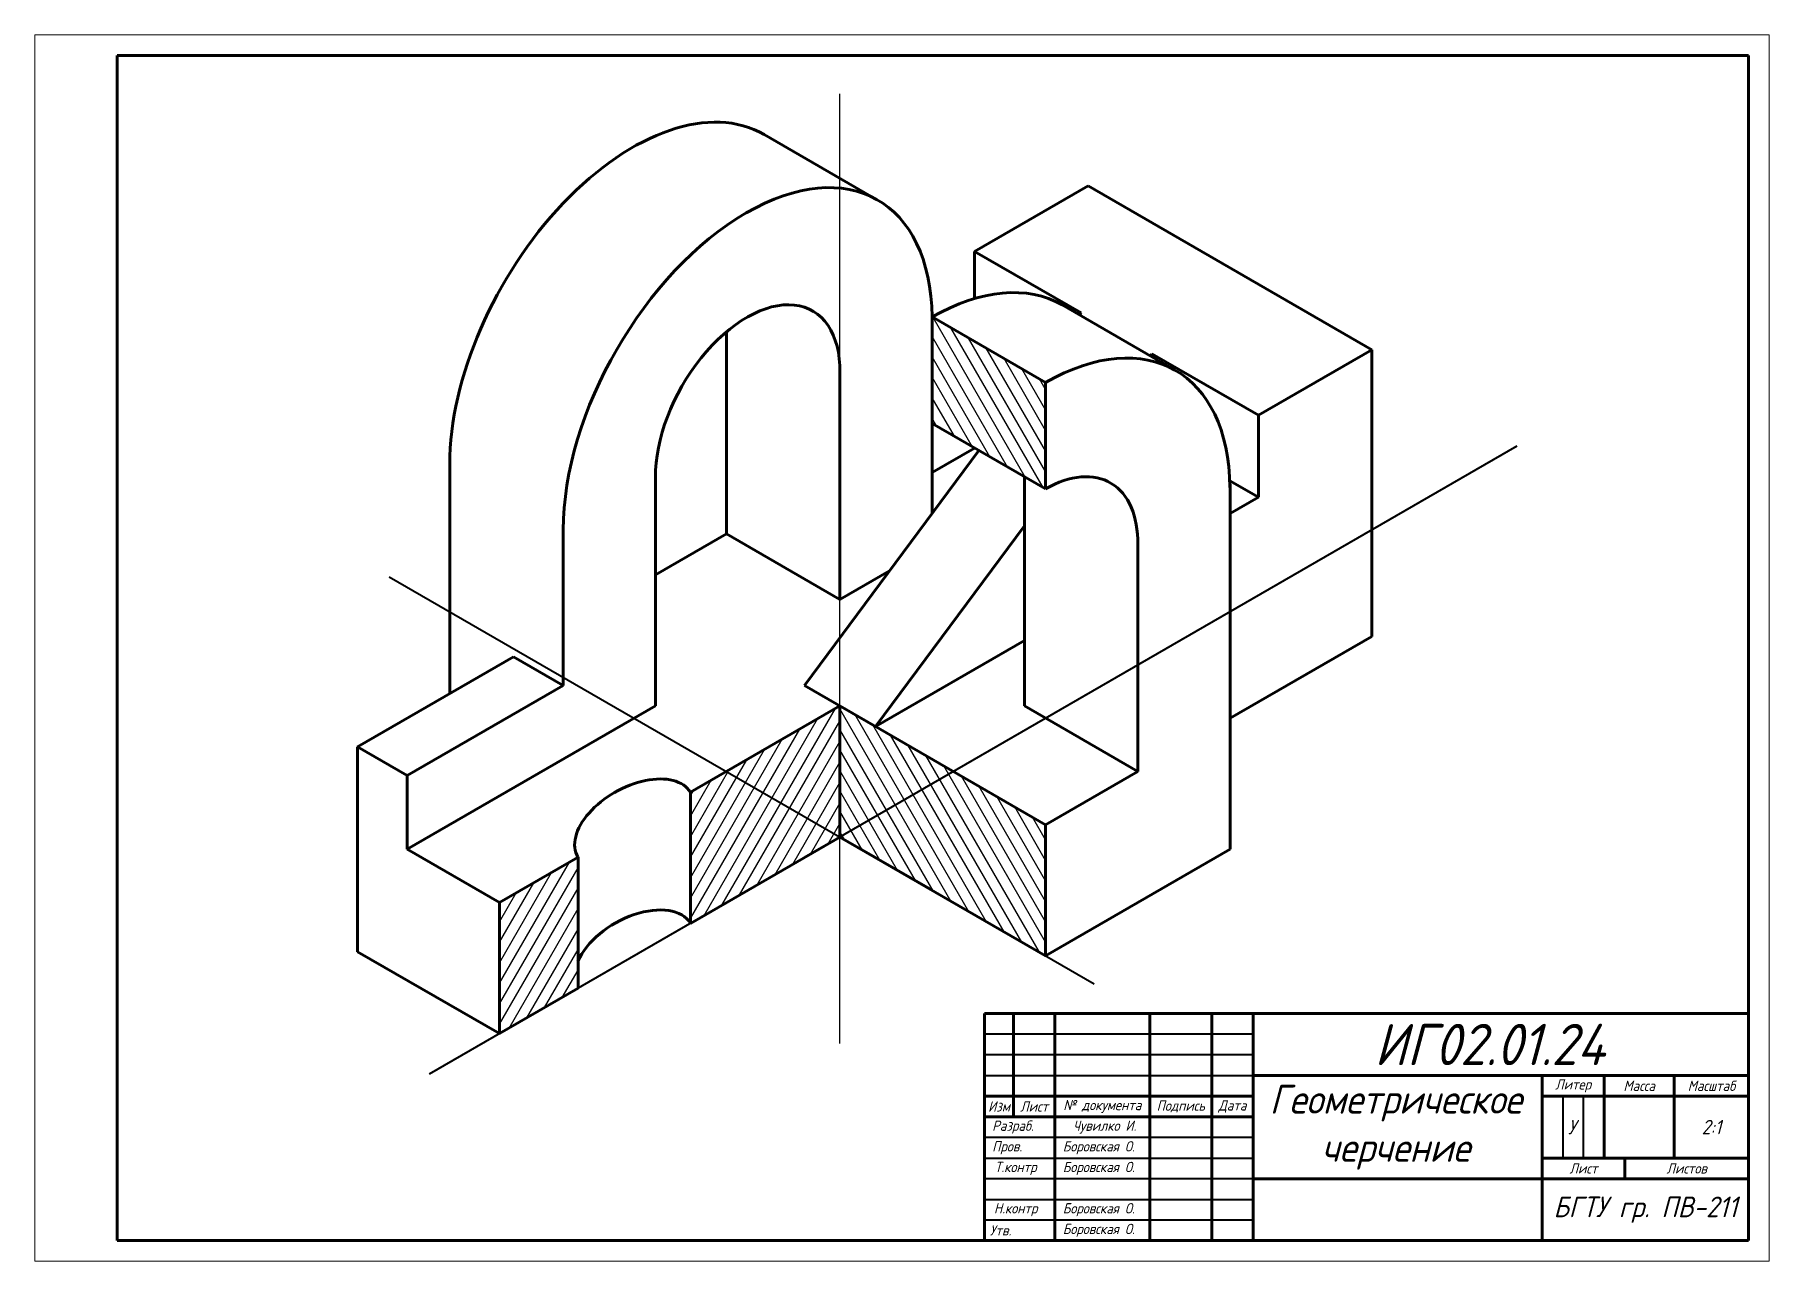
# Paper-space layout 'Изометрия' of a CAD drawing. Header units: millimetres. Extents: x 0 to 420, y 0 to 297.
# The model-space entities are those that its viewports show. They can reach past a viewport. Long polylines and large blocks are cut down to what shows.
import ezdxf

# ---------------------------------------------------------------- set-up
doc = ezdxf.new("R2010")
doc.units = ezdxf.units.MM
doc.header["$MEASUREMENT"] = 0
for name, color, linetype, lineweight in [('аннотации', 1, 'Continuous', 40), ('основной', 7, 'Continuous', 90), ('Тонкие', 1, 'Continuous', 30), ('тонкий', 5, 'Continuous', 40)]:
    doc.layers.add(name, color=color, linetype=linetype, lineweight=lineweight)
doc.styles.add('ГОСТ', font='isocpeur.ttf', dxfattribs={"width": 0.9, "oblique": 15})

msp = doc.modelspace()

# ---------------------------------------------------------------- hatches: boundary and pattern name
at = {"layer": 'Тонкие', "transparency": 33554687}
h = msp.add_hatch(dxfattribs=at)
h.set_pattern_fill('ANSI31', color=256, scale=10, angle=75)
h.paths.add_polyline_path([(1846.22, 181.61), (1834.97, 188.11), (1821.11, 180.11), (1825.44, 177.61), (1832.37, 173.61), (1846.22, 165.61)])
h.paths.add_polyline_path([(1834.97, 188.11), (1821.11, 196.11), (1821.11, 180.11)])
h.paths.add_polyline_path([(1846.22, 235.61), (1832.37, 243.61), (1832.37, 230.61), (1846.22, 222.61)])
h = msp.add_hatch(dxfattribs=at)
h.set_pattern_fill('ANSI31', color=256, scale=10, angle=15)
h.paths.add_polyline_path([(1807.25, 188.11), (1802.86, 185.57), (1802.86, 169.57), (1821.11, 180.11)])
h.paths.add_polyline_path([(1821.11, 196.11), (1807.25, 188.11), (1821.11, 180.11), (1821.11, 185.11)])
h.paths.add_polyline_path([(1789.13, 177.64), (1779.54, 172.11), (1779.54, 156.11), (1789.13, 161.64)])

# ---------------------------------------------------------------- linework, layer by layer
at = {"layer": 'аннотации'}
for p, q in [((1903.78, 227.84), (1770.95, 151.14)), ((1766.08, 211.88), (1852.17, 162.17))]:
    msp.add_line(p, q, dxfattribs=at)
at = {"layer": 'основной'}
for p, q in [((1825.71, 257.89), (1811.85, 265.89)), ((1837.56, 251.61), (1851.42, 259.61)), ((1886.06, 239.61), (1851.42, 259.61)), ((1837.56, 251.61), (1837.56, 245.86)), ((1837.56, 251.61), (1850.55, 244.11)), ((1832.37, 230.61), (1832.37, 243.61)), ((1846.22, 235.61), (1832.37, 243.61)), ((1832.37, 243.61), (1832.37, 219.61)), ((1862.08, 237.08), (1848.23, 245.08)), ((1850.36, 243.85), (1850.55, 244.11)), ((1807.25, 217.11), (1807.25, 241.78)), ((1886.06, 239.61), (1872.2, 231.61)), ((1886.06, 204.61), (1886.06, 239.61)), ((1859.02, 238.85), (1859.21, 239.11)), ((1872.2, 231.61), (1859.21, 239.11)), ((1821.11, 209.11), (1821.11, 237.11)), ((1846.22, 222.61), (1846.22, 235.61)), ((1872.2, 231.61), (1872.2, 221.61)), ((1846.22, 222.61), (1832.37, 230.61)), ((1816.78, 198.61), (1838.08, 227.31)), ((1832.37, 224.61), (1837.56, 227.61)), ((1773.48, 197.61), (1773.48, 225.61)), ((1798.59, 196.11), (1798.59, 224.11)), ((1843.63, 196.11), (1843.63, 224.11)), ((1872.2, 221.61), (1868.72, 223.62)), ((1868.74, 178.61), (1868.74, 223.21)), ((1872.2, 221.61), (1868.74, 219.61)), ((1787.33, 198.61), (1787.33, 217.61)), ((1807.25, 217.11), (1798.59, 212.11)), ((1821.11, 209.11), (1807.25, 217.11)), ((1825.44, 193.61), (1843.63, 218.11)), ((1857.48, 188.11), (1857.48, 216.11)), ((1821.11, 209.11), (1827.17, 212.61)), ((1825.44, 193.61), (1843.63, 204.11)), ((1868.74, 194.61), (1886.06, 204.61)), ((1762.22, 191.11), (1781.27, 202.11)), ((1787.33, 198.61), (1781.27, 202.11)), ((1768.28, 187.61), (1787.33, 198.61)), ((1825.44, 193.61), (1816.78, 198.61)), ((1768.28, 178.61), (1798.59, 196.11)), ((1802.86, 185.57), (1821.11, 196.11)), ((1821.11, 196.11), (1846.22, 181.61)), ((1821.11, 180.11), (1821.11, 196.11)), ((1857.48, 188.11), (1843.63, 196.11)), ((1762.22, 166.11), (1762.22, 191.11)), ((1768.28, 187.61), (1762.22, 191.11)), ((1768.28, 178.61), (1768.28, 187.61)), ((1846.22, 181.61), (1857.48, 188.11)), ((1802.86, 185.57), (1802.86, 169.57)), ((1821.11, 180.11), (1821.11, 185.11)), ((1821.11, 180.11), (1802.86, 169.57)), ((1821.11, 180.11), (1816.78, 177.61)), ((1821.11, 180.11), (1846.22, 165.61)), ((1821.11, 180.11), (1832.37, 173.61)), ((1821.11, 180.11), (1825.44, 177.61)), ((1846.22, 181.61), (1846.22, 165.61)), ((1779.54, 172.11), (1768.28, 178.61)), ((1846.22, 165.61), (1868.74, 178.61)), ((1779.54, 172.11), (1789.13, 177.64)), ((1789.13, 177.64), (1789.13, 161.64)), ((1779.54, 156.11), (1779.54, 172.11)), ((1779.54, 156.11), (1762.22, 166.11)), ((1789.13, 161.64), (1779.54, 156.11))]:
    msp.add_line(p, q, dxfattribs=at)
for centre, major_axis, ratio, start_param, end_param in [((1795.99, 238.42), (15.86, 27.47), 0.581967, 6.283185, 8.636094), ((1809.85, 230.42), (15.86, 27.47), 0.581967, 5.509079, 8.636094), ((1832.37, 217.61), (15.86, 27.47), 0.581967, 6.283185, 7.064601), ((1809.85, 230.61), (7.93, 13.74), 0.581967, 5.478531, 8.650671), ((1846.22, 209.61), (15.86, 27.47), 0.581967, 5.509079, 7.064601), ((1846.22, 209.61), (7.93, 13.74), 0.581967, 5.478531, 7.064687), ((1795.99, 181.61), (-6.91, -3.89), 0.581337, 3.16047, 6.302063), ((1795.99, 165.61), (-6.91, -3.89), 0.581337, 3.16047, 5.631901)]:
    msp.add_ellipse(centre, major_axis=major_axis, ratio=ratio, start_param=start_param, end_param=end_param, dxfattribs=at)
at = {"layer": 'Тонкие'}
msp.add_line((1821.11, 154.91), (1821.11, 270.85), dxfattribs=at)

psp = doc.layouts.new('Изометрия')

# ---------------------------------------------------------------- linework, layer by layer
at = {"layer": 'основной'}
for p, q in [((415, 292), (20, 292)), ((20, 292), (20, 5)), ((415, 5), (415, 292)), ((230, 5), (230, 60)), ((230, 60), (415, 60)), ((230, 60), (230, 55)), ((230, 60), (237, 60)), ((237, 60), (237, 35)), ((247, 35), (247, 60)), ((247, 60), (270, 60)), ((270, 60), (270, 35)), ((285, 35), (285, 60)), ((295, 5), (295, 60)), ((415, 60), (415, 45)), ((295, 55), (295, 50)), ((230, 50), (230, 45)), ((365, 45), (295, 45)), ((295, 45), (295, 20)), ((295, 45), (295, 40)), ((415, 45), (365, 45)), ((365, 45), (365, 40)), ((380, 25), (380, 45)), ((380, 45), (397, 45)), ((397, 45), (397, 25)), ((295, 40), (230, 40)), ((230, 40), (230, 35)), ((365, 40), (415, 40)), ((365, 25), (365, 40)), ((365, 40), (370, 40)), ((365, 40), (370, 40)), ((375, 40), (380, 40)), ((380, 40), (380, 25)), ((415, 40), (415, 25)), ((230, 35), (295, 35)), ((237, 35), (247, 35)), ((247, 35), (247, 5)), ((270, 35), (285, 35)), ((270, 35), (270, 5)), ((285, 35), (285, 5)), ((295, 35), (295, 30)), ((230, 30), (230, 25)), ((295, 25), (295, 20)), ((415, 25), (365, 25)), ((365, 25), (365, 20)), ((370, 25), (375, 25)), ((385, 20), (385, 25)), ((230, 20), (230, 15)), ((295, 20), (365, 20)), ((365, 20), (415, 20)), ((365, 20), (365, 5)), ((415, 20), (385, 20)), ((295, 15), (295, 10)), ((20, 5), (415, 5))]:
    psp.add_line(p, q, dxfattribs=at)
at = {"layer": 'тонкий'}
for p, q in [((295, 55), (230, 55)), ((295, 50), (230, 50)), ((230, 45), (295, 45)), ((370, 40), (370, 25)), ((375, 25), (375, 40)), ((295, 30), (230, 30)), ((230, 25), (295, 25)), ((295, 20), (230, 20)), ((230, 15), (295, 15)), ((295, 10), (230, 10))]:
    psp.add_line(p, q, dxfattribs=at)

# ---------------------------------------------------------------- texts
at = {"layer": 'основной', "style": 'ГОСТ'}
for s, insert, char_height, width, attachment_point in [('ИГ02.01.24', (352.25, 52.5), 10, 50, 5), ('Геометрическое черчение', (329.54, 32.47), 7, 50, 5), ('Литер', (372.5, 42.5), 2.5, 15, 5), ('Масса', (388.5, 42.5), 2.5, 17, 5), ('Масштаб', (406, 42.5), 2.5, 18, 5), ('Изм', (233.5, 37.5), 2.5, 7, 5), ('Лист', (242, 37.5), 2.5, 10, 5), ('№ документа', (258.5, 37.5), 2.5, 23, 5), ('Подпись', (277.5, 37.5), 2.5, 15, 5), ('Дата', (290, 37.5), 2.5, 10, 5), ('\\pxql;Разраб.', (240.33, 32.5), 2.5, 17, 5), ('Чувилко И.', (259.08, 32.5), 2.5, 20.3117, 5), ('У', (372.22, 32.5), 3.5, 18, 5), ('2:1', (406, 32.5), 3.5, 18, 5), ('\\pxql;Пров.', (240.33, 27.5), 2.5, 17, 5), ('\\pxql;Боровская О.', (259.08, 27.5), 2.5, 20.3117, 5), ('Т.контр', (237.52, 22.5), 2.5, 17, 5), ('\\pxql;Боровская О.', (259.08, 22.5), 2.5, 20.3117, 5), ('Лист', (375, 22.5), 2.5, 20, 5), ('Листов', (400, 22.5), 2.5, 30, 5), ('Н.контр', (237.52, 12.5), 2.5, 17, 5), ('\\pxql;Боровская О.', (259.08, 12.5), 2.5, 20.3117, 5), ('БГТУ гр. ПВ-211 ', (390, 12.5), 5, 50, 5), ('Утв.', (231.26, 7.5), 2.5, 17, 4), ('\\pxql;Боровская О.', (259.08, 7.5), 2.5, 20.3117, 5)]:
    psp.add_mtext(s, dxfattribs=dict(at, insert=insert, char_height=char_height, width=width, attachment_point=attachment_point))

# ---------------------------------------------------------------- viewports
at = {"layer": 'основной', "view_target_point": (1272.38, 244.96)}
psp.add_viewport(center=(210, 148.5), size=(420, 297), view_center_point=(556.31, -41.77), view_height=149.7718, dxfattribs=at)

doc.saveas('drawing.dxf')
